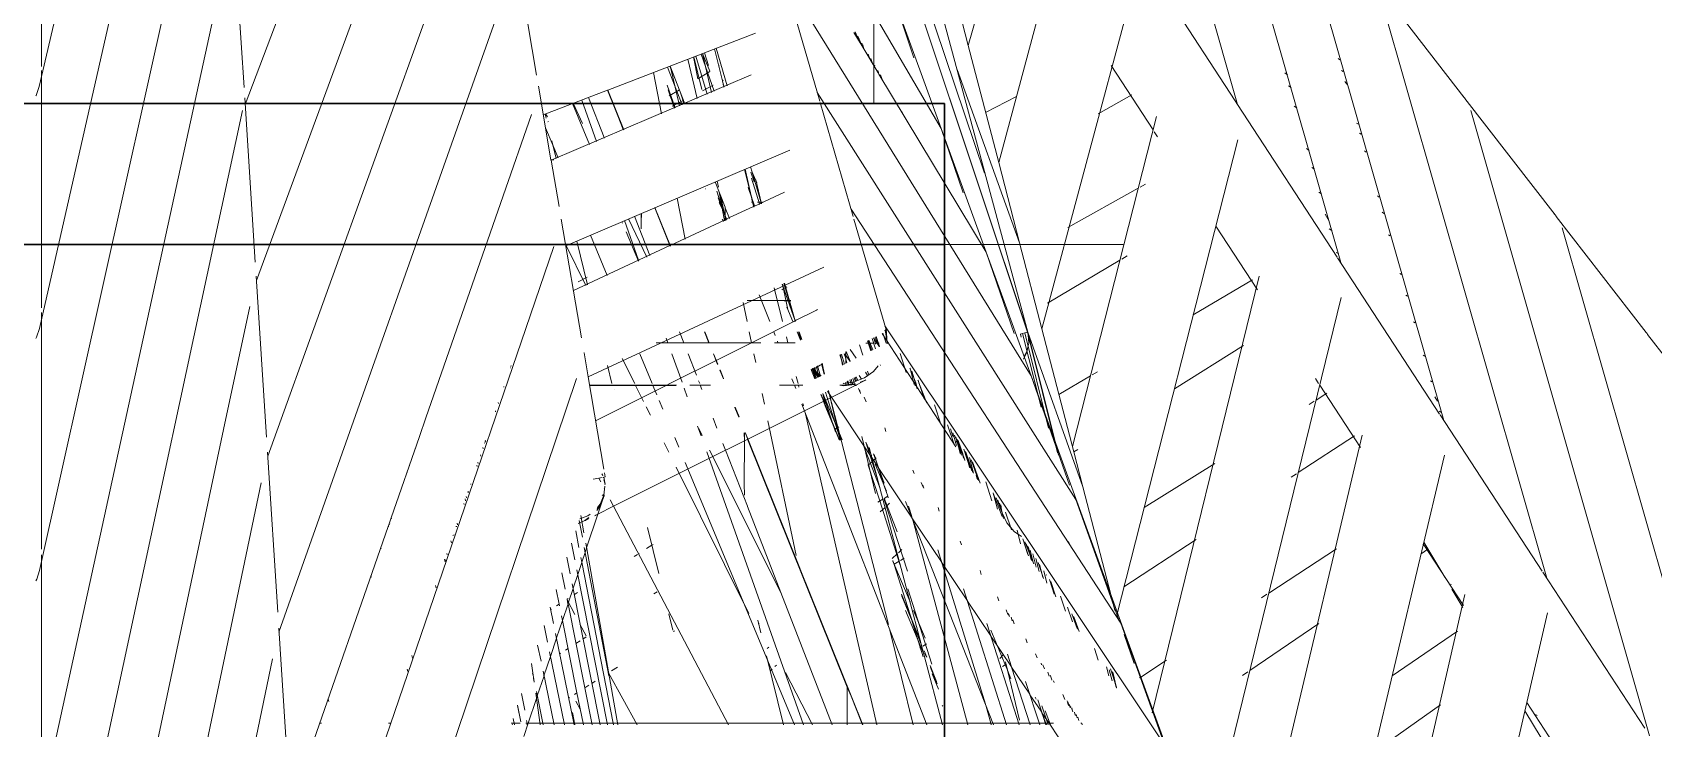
# Model space of a CAD drawing. Header units: millimetres. Extents: x 886808 to 1650903, y -1008069 to 230892.
# Drawn here: x 1050083 to 1050658, y -407954 to -407707 of the extents above; entities that cross this region are included whole.
import ezdxf

# ---------------------------------------------------------------- set-up
doc = ezdxf.new("R2010")
doc.units = ezdxf.units.MM
doc.linetypes.add('CENTER', pattern=[2, 1.25, -0.25, 0.25, -0.25])
doc.layers.get('0').update_dxf_attribs({"lineweight": 0})
for name, color, linetype, lineweight in [('0.NETMANHNHAT-0.05', 251, 'Continuous', 0), ('8l NET TO', 8, 'Continuous', 9), ('A-Wall', 113, 'Continuous', 30), ('A_Dim', 8, 'Continuous', 5)]:
    doc.layers.add(name, color=color, linetype=linetype, lineweight=lineweight)

# ---------------------------------------------------------------- blocks, each defined once
blk = doc.blocks.new('A$C14C457CE')
for p, q in [((9605.95, 2151.02), (9749.17, 1725.33)), ((9614.56, 2118.66), (9748.5, 1716.86)), ((9614.56, 2118.66), (9748.52, 1716.92)), ((9414.21, 1756.04), (9470.11, 1996.04)), ((9414.25, 1670.28), (9474.17, 1933.91)), ((9487.18, 1749.64), (9556.5, 1933.36)), ((9838.89, 1749.63), (9791.84, 1914.07)), ((9491.17, 1687.31), (9564.55, 1886.57)), ((9654.02, 1877.74), (9733.82, 1741.18)), ((9414.29, 1584.5), (9478.22, 1871.8)), ((9875.41, 1693.65), (9824.26, 1872.46)), ((9764.48, 1669.01), (9714.76, 1853.78)), ((9415, 1763.18), (9415, 1847.41)), ((9743.44, 1770.57), (9765.77, 1848.84)), ((9495.17, 1624.97), (9572.58, 1839.78)), ((9911.92, 1637.71), (9856.67, 1830.84)), ((9414.31, 1498.72), (9482.26, 1809.68)), ((9486.78, 1755.75), (9483.01, 1814.7)), ((9837.99, 1751.01), (9802.34, 1805.64)), ((9590.44, 1760.08), (9583.06, 1803.21)), ((9773.73, 1801.91), (9754.21, 1729.06)), ((9499.16, 1562.63), (9580.6, 1792.97)), ((9677.95, 1795.18), (9765.67, 1653.53)), ((9769.49, 1670.21), (9802.39, 1792.98)), ((9919.05, 1752.33), (9887, 1793.67)), ((9690.79, 1750.87), (9678.94, 1791.76)), ((9743.44, 1770.57), (9739.1, 1787.25)), ((9948.4, 1581.8), (9889.07, 1789.21)), ((9717.9, 1784.98), (9724.16, 1766.26)), ((9733.82, 1741.18), (9717.9, 1784.98)), ((9702.85, 1775.24), (9705.1, 1771.5)), ((9703.32, 1775.46), (9703.77, 1773.72)), ((9704.66, 1772.23), (9703.47, 1775.21)), ((9615.66, 1754.79), (9668.08, 1774.99)), ((9657.97, 1756.34), (9654.12, 1769.61)), ((9704.25, 1773.87), (9704.94, 1771.76)), ((9705.68, 1770.54), (9704.49, 1773.45)), ((9704.69, 1773.12), (9705.1, 1771.5)), ((9705.1, 1771.5), (9705.68, 1770.54)), ((9705.68, 1770.54), (9711.47, 1760.92)), ((9705.7, 1771.39), (9706.39, 1769.36)), ((9706.39, 1769.36), (9706.01, 1770.86)), ((9754.21, 1729.06), (9743.44, 1770.57)), ((9644.03, 1765.72), (9647.38, 1751.82)), ((9646.11, 1766.52), (9647.56, 1758.8)), ((9649.03, 1755.04), (9646.21, 1766.56)), ((9650.86, 1753.31), (9646.85, 1766.81)), ((9653.37, 1754.38), (9648.73, 1767.53)), ((9651.84, 1761.52), (9649.24, 1767.73)), ((9652.4, 1753.96), (9649.29, 1767.75)), ((9651.36, 1763.54), (9650, 1768.02)), ((9653.48, 1769.37), (9655.04, 1763.21)), ((9707.93, 1767.57), (9708.52, 1765.83)), ((9709.5, 1764.19), (9708.84, 1766.02)), ((9875.13, 1765.5), (9874.51, 1765.94)), ((9415, 1677.63), (9415, 1761.7)), ((9595.59, 1729.93), (9666.53, 1760.24)), ((9631.89, 1761.05), (9634.66, 1746.38)), ((9642.04, 1749.53), (9636.82, 1762.95)), ((9639.88, 1757.87), (9637.62, 1763.25)), ((9642.97, 1749.93), (9637.76, 1763.31)), ((9641.13, 1749.15), (9637.89, 1762.96)), ((9647.57, 1758.77), (9651.89, 1761.34)), ((9655.04, 1763.21), (9655.31, 1763.37)), ((9655.04, 1763.21), (9656.28, 1758.1)), ((9656.59, 1758.26), (9656.28, 1758.1)), ((9656.28, 1758.1), (9656.8, 1756.08)), ((9710.27, 1763.57), (9710.14, 1763.13)), ((9711.35, 1761.72), (9711.73, 1760.48)), ((9711.74, 1761.06), (9711.47, 1760.92)), ((9711.47, 1760.92), (9711.73, 1760.48)), ((9711.73, 1760.48), (9749.74, 1697.36)), ((9713.05, 1758.3), (9712.27, 1760.15)), ((9739.44, 1762.09), (9761.57, 1700.68)), ((9808.93, 1740.64), (9794.05, 1763.44)), ((9856.52, 1760.22), (9855.56, 1760.89)), ((9876.32, 1761.34), (9875.71, 1761.75)), ((9412.99, 1752.73), (9413.11, 1752.89)), ((9413.11, 1752.89), (9414.21, 1756.04)), ((9595.56, 1730.11), (9591.1, 1756.18)), ((9592.84, 1746), (9615.59, 1754.76)), ((9615.59, 1754.76), (9615.66, 1754.79)), ((9621.26, 1740.66), (9615.59, 1754.76)), ((9621.32, 1740.68), (9615.66, 1754.79)), ((9615.66, 1754.79), (9621.17, 1740.86)), ((9639.55, 1748.47), (9636.73, 1756.48)), ((9639.26, 1748.59), (9637.03, 1754.84)), ((9637.43, 1752.74), (9641.04, 1754.89)), ((9642.75, 1749.84), (9641.47, 1753.78)), ((9653.06, 1756.47), (9649.23, 1754.52)), ((9656.95, 1755.91), (9656.61, 1756.73)), ((9656.8, 1756.08), (9656.85, 1755.87)), ((9689.92, 1753.88), (9781.6, 1609.69)), ((9760.49, 1752.49), (9749.59, 1746.87)), ((9801.43, 1753.06), (9789.49, 1746.41)), ((9857.83, 1755.65), (9856.88, 1756.28)), ((9877.61, 1756.83), (9876.82, 1757.86)), ((9919.21, 1752.16), (9918.76, 1752.62)), ((9919.31, 1751.99), (9919.21, 1752.16)), ((9414.33, 1412.94), (9486.29, 1747.58)), ((9490.76, 1693.73), (9487.03, 1751.99)), ((9609.26, 1735.53), (9603.22, 1750)), ((9603.46, 1750.09), (9606.76, 1742.99)), ((9611.69, 1736.57), (9606.48, 1751.25)), ((9614.35, 1737.95), (9608.83, 1752.16)), ((9642.36, 1751.04), (9638.47, 1749.06)), ((9639.33, 1748.38), (9639.26, 1748.59)), ((9642.51, 1751.11), (9642.36, 1751.04)), ((9702.66, 1709.93), (9690.93, 1750.4)), ((9719.84, 1747.19), (9719.96, 1746.83)), ((9838.89, 1749.63), (9837.99, 1751.01)), ((9874.18, 1695.54), (9838.89, 1749.63)), ((9859.87, 1748.51), (9858.93, 1749.11)), ((9919.35, 1751.93), (9919.31, 1751.99)), ((9919.39, 1751.84), (9919.35, 1751.93)), ((9951.35, 1710.62), (9919.39, 1751.84)), ((9984.87, 1525.91), (9921.46, 1747.57)), ((9578.59, 1717.29), (9588.61, 1746.16)), ((9593.88, 1744.86), (9593.54, 1746.27)), ((9596.32, 1735.02), (9593.62, 1741.44)), ((9593.74, 1746.34), (9593.89, 1745.98)), ((9593.89, 1745.98), (9594.29, 1745.34)), ((9594.71, 1743.64), (9594.45, 1743.5)), ((9621.17, 1740.86), (9621.29, 1740.67)), ((9733.82, 1741.18), (9741.6, 1718.32)), ((9749.74, 1697.36), (9733.82, 1741.18)), ((9810.14, 1745.39), (9780.32, 1628.48)), ((9881.66, 1742.67), (9881.04, 1743.11)), ((9597.44, 1730.48), (9595.89, 1736.74)), ((9598.01, 1730.96), (9596.33, 1734.97)), ((9614.43, 1737.74), (9614.35, 1737.95)), ((9796.02, 1568.65), (9838.99, 1737.12)), ((9810.48, 1738.27), (9809.34, 1740.02)), ((9882.69, 1739.1), (9882.07, 1739.51)), ((9595.56, 1730.11), (9596.58, 1730.11)), ((9595.59, 1729.93), (9595.56, 1730.11)), ((9598.4, 1713.5), (9595.59, 1729.93)), ((9598.09, 1730.76), (9598.01, 1730.96)), ((9600.77, 1699.61), (9680.15, 1733.53)), ((9864.19, 1733.41), (9863.24, 1734.04)), ((9884.48, 1732.83), (9883.87, 1733.22)), ((9664.14, 1726.69), (9666.26, 1718.2)), ((9666.46, 1717.28), (9664.37, 1726.78)), ((9666.89, 1725.72), (9666.3, 1727.61)), ((9667.52, 1722.21), (9666.38, 1725.72)), ((9669.4, 1714.47), (9666.6, 1723.61)), ((9668.47, 1721.95), (9666.89, 1725.72)), ((9670.02, 1714.77), (9666.89, 1725.72)), ((9761.57, 1700.68), (9754.21, 1729.06)), ((9866.09, 1726.77), (9865.15, 1727.37)), ((9650.32, 1719.74), (9650.22, 1719.8)), ((9657.27, 1713.25), (9653.76, 1722.25)), ((9656.39, 1712.61), (9654.38, 1719.01)), ((9654.45, 1722.54), (9654.96, 1720.42)), ((9655.13, 1718.74), (9657.08, 1708.42)), ((9667.69, 1713.81), (9665.4, 1720.28)), ((9667.42, 1713.55), (9678.26, 1718.6)), ((9670.13, 1714.5), (9668.19, 1722.93)), ((9803.67, 1720.02), (9778.69, 1706.12)), ((9806.18, 1721.42), (9804.33, 1720.39)), ((9868.6, 1717.99), (9867.67, 1718.56)), ((9551.23, 1638.61), (9578.59, 1717.29)), ((9637.8, 1699.44), (9632.32, 1713.09)), ((9637.87, 1699.48), (9632.39, 1713.12)), ((9640.3, 1716.5), (9643.06, 1701.89)), ((9656.39, 1712.61), (9654.83, 1716.61)), ((9655.11, 1715.11), (9656.54, 1715.11)), ((9656.39, 1712.61), (9655.17, 1714.81)), ((9655.6, 1717.53), (9657.48, 1708.61)), ((9656.93, 1711.21), (9656.39, 1712.61)), ((9657.27, 1713.25), (9657.27, 1708.51)), ((9657.33, 1713.08), (9657.27, 1713.25)), ((9657.33, 1708.86), (9667.37, 1713.53)), ((9658.83, 1709.24), (9657.33, 1713.08)), ((9657.33, 1713.08), (9657.33, 1708.8)), ((9666.56, 1717.01), (9667.49, 1713.27)), ((9666.75, 1715.96), (9666.56, 1717.01)), ((9666.65, 1715.11), (9667.36, 1715.11)), ((9667.44, 1713.24), (9666.75, 1715.96)), ((9667.37, 1713.53), (9667.42, 1713.55)), ((9668.72, 1715.11), (9670.45, 1715.11)), ((9669.48, 1714.19), (9669.4, 1714.47)), ((9670.04, 1714.46), (9669.9, 1714.9)), ((9670.1, 1714.48), (9670.02, 1714.77)), ((9701.89, 1712.58), (9797.53, 1565.83)), ((9748.5, 1716.86), (9764.41, 1668.99)), ((9748.52, 1716.92), (9763.85, 1670.95)), ((9889.05, 1716.86), (9888.43, 1717.27)), ((9606.36, 1666.91), (9599.16, 1709.03)), ((9620.91, 1707.61), (9620.69, 1708.12)), ((9626.61, 1694.55), (9621.64, 1708.53)), ((9629.49, 1695.57), (9622.99, 1709.1)), ((9630.62, 1696.1), (9625.2, 1710.05)), ((9627.53, 1711.04), (9627.53, 1705.58)), ((9627.6, 1711.07), (9627.6, 1709.65)), ((9637.77, 1699.74), (9657.27, 1708.83)), ((9656.66, 1708.22), (9656.25, 1709.07)), ((9657.87, 1708.79), (9656.93, 1711.21)), ((9657.27, 1708.83), (9657.33, 1708.86)), ((9657.33, 1708.54), (9657.33, 1708.8)), ((9714.41, 1669.39), (9702.92, 1709.02)), ((9845.87, 1684.03), (9831.19, 1706.53)), ((9871.37, 1708.32), (9869.9, 1710.76)), ((9890.7, 1711.09), (9890.09, 1711.48)), ((9951.52, 1710.47), (9951.07, 1710.9)), ((9951.66, 1710.23), (9951.52, 1710.47)), ((9951.74, 1710.13), (9951.66, 1710.23)), ((9951.79, 1710.01), (9951.74, 1710.13)), ((9983.7, 1668.87), (9951.79, 1710.01)), ((9608.49, 1685.79), (9604.66, 1701.27)), ((9615.48, 1689.04), (9609.52, 1703.35)), ((9626.51, 1694.18), (9622.2, 1704.5)), ((9769.49, 1670.21), (9761.57, 1700.68)), ((9872.31, 1705.04), (9871.37, 1705.64)), ((9892.99, 1703.07), (9892.39, 1703.44)), ((10021.33, 1470.05), (9953.85, 1705.92)), ((9586.64, 1670.24), (9596.62, 1699.33)), ((9600.92, 1699.67), (9607.94, 1685.53)), ((9601.94, 1700.11), (9624.63, 1700.11)), ((9603.48, 1683.78), (9637.69, 1699.71)), ((9637.69, 1699.71), (9637.77, 1699.74)), ((9749.74, 1697.36), (9759.73, 1668.46)), ((9753.78, 1686.31), (9749.74, 1697.36)), ((9799.69, 1695.98), (9797.82, 1694.87)), ((9874.7, 1696.69), (9873.76, 1697.26)), ((9910.47, 1639.94), (9874.31, 1695.34)), ((9608.71, 1653.17), (9692.22, 1692.06)), ((9626.7, 1694.27), (9626.61, 1694.55)), ((9797.15, 1694.47), (9771.49, 1679.25)), ((9896.92, 1689.36), (9896.3, 1689.75)), ((9494.74, 1631.7), (9491.07, 1688.87)), ((9603.2, 1685.67), (9603.16, 1685.65)), ((9608.34, 1688.52), (9605.23, 1686.8)), ((9674.63, 1684.68), (9677.62, 1672.72)), ((9677.67, 1684.18), (9677.38, 1684)), ((9682.08, 1673), (9677.49, 1686.01)), ((9677.55, 1686.04), (9679.45, 1676.98)), ((9678.53, 1684.65), (9677.67, 1684.18)), ((9679.92, 1680.11), (9678.03, 1686.26)), ((9680.05, 1680.11), (9678.25, 1686.37)), ((9678.72, 1684.76), (9678.53, 1684.65)), ((9679.18, 1685.01), (9678.72, 1684.76)), ((9765.67, 1653.53), (9753.78, 1686.31)), ((9846.56, 1688.88), (9808.61, 1534.03)), ((9844.19, 1687.54), (9823.16, 1675.07)), ((9479.53, 1634.45), (9488.79, 1678.02)), ((9663.6, 1679.54), (9665.03, 1672.72)), ((9680.57, 1680.22), (9665.05, 1680.22)), ((9673.07, 1672.72), (9669.36, 1682.22)), ((9678.23, 1680.11), (9680.6, 1680.11)), ((9681.26, 1672.72), (9679.14, 1677.79)), ((9682.08, 1673), (9679.92, 1680.11)), ((9682.08, 1673), (9680.05, 1680.11)), ((9827.23, 1483.97), (9875.57, 1681.25)), ((9899.09, 1681.77), (9898.48, 1682.14)), ((9415, 1592.08), (9415, 1675.95)), ((9666.61, 1665.22), (9682.09, 1672.98)), ((9681.76, 1672.72), (9682.2, 1673.06)), ((9682.09, 1672.98), (9682.08, 1673)), ((9682.18, 1672.72), (9682.09, 1672.98)), ((9682.2, 1673.06), (9689.67, 1676.78)), ((9682.2, 1673.06), (9682.56, 1673.34)), ((9689.67, 1676.78), (9690, 1676.97)), ((9901.8, 1672.29), (9901.2, 1672.64)), ((9412.99, 1666.77), (9413.27, 1667.15)), ((9413.27, 1667.15), (9414.25, 1670.28)), ((9529.9, 1504.41), (9586.64, 1670.24)), ((9637.02, 1665.22), (9636.43, 1666.89)), ((9642.62, 1665.22), (9641.12, 1669.07)), ((9651.54, 1665.22), (9649.98, 1669.1)), ((9651.63, 1665.22), (9650.07, 1669.1)), ((9665.79, 1669.1), (9666.61, 1665.22)), ((9675, 1667.76), (9674.48, 1669.1)), ((9678.96, 1667.33), (9679.49, 1665.22)), ((9683.99, 1666.18), (9682.77, 1669.1)), ((9684.09, 1666.23), (9683.26, 1669.1)), ((9684.15, 1666.26), (9683.29, 1669.1)), ((9684.41, 1666.4), (9683.46, 1669.1)), ((9709.63, 1662.67), (9708.19, 1666.1)), ((9709.38, 1666.7), (9710.5, 1663.11)), ((9709.89, 1666.96), (9711.69, 1664.14)), ((9709.93, 1666.98), (9710.5, 1664.69)), ((9711.84, 1663.78), (9710.4, 1667.21)), ((9712.02, 1663.87), (9710.74, 1667.39)), ((9711.95, 1663.84), (9710.79, 1667.41)), ((9712.87, 1668.45), (9739.05, 1628.3)), ((9713.19, 1668.61), (9714.32, 1665.03)), ((9713.86, 1671.27), (9812.51, 1523.41)), ((9713.89, 1669.63), (9714.13, 1669.08)), ((9714.04, 1669.29), (9714.17, 1669.32)), ((9714.06, 1669.94), (9714.19, 1669.59)), ((9714.13, 1669.08), (9714.7, 1665.22)), ((9714.3, 1669.36), (9714.19, 1669.59)), ((9714.3, 1669.36), (9714.41, 1669.39)), ((9714.3, 1669.36), (9714.42, 1668.94)), ((9714.42, 1668.94), (9714.44, 1668.74)), ((9714.44, 1668.64), (9714.7, 1665.22)), ((9761.85, 1668.3), (9761.93, 1668.32)), ((9761.93, 1668.32), (9762.63, 1668.51)), ((9761.93, 1668.32), (9762.2, 1667.25)), ((9762.63, 1668.51), (9763.44, 1668.73)), ((9762.63, 1668.51), (9769.2, 1642.42)), ((9763.44, 1668.73), (9764.41, 1668.99)), ((9763.44, 1668.73), (9771.91, 1634.96)), ((9764.41, 1668.99), (9764.48, 1669.01)), ((9764.41, 1668.99), (9764.56, 1668.66)), ((9764.41, 1668.99), (9775.07, 1626.26)), ((9764.48, 1669.01), (9784.02, 1614.12)), ((9764.56, 1668.66), (9764.57, 1668.59)), ((9764.57, 1668.59), (9764.62, 1668.45)), ((9764.62, 1668.45), (9764.59, 1668.27)), ((9764.62, 1668.45), (9775.38, 1625.42)), ((9764.65, 1668.05), (9764.83, 1665.11)), ((9780.83, 1626.53), (9769.49, 1670.21)), ((9983.82, 1668.75), (9983.41, 1669.13)), ((9983.99, 1668.49), (9983.82, 1668.75)), ((9984.12, 1668.32), (9983.99, 1668.49)), ((9984.18, 1668.18), (9984.12, 1668.32)), ((10016.06, 1627.08), (9984.18, 1668.18)), ((9607.29, 1661.59), (9607.25, 1661.69)), ((9608.71, 1653.17), (9607.29, 1661.59)), ((9631.44, 1650.73), (9627.02, 1661.34)), ((9669.92, 1665.22), (9632.84, 1665.22)), ((9641.99, 1651.22), (9638.4, 1661.34)), ((9647.07, 1653.77), (9644.13, 1661.34)), ((9654.62, 1657.55), (9653.1, 1661.34)), ((9654.7, 1657.59), (9653.19, 1661.34)), ((9654.14, 1658.98), (9666.61, 1665.22)), ((9667.43, 1661.34), (9668.09, 1658.21)), ((9682.06, 1665.22), (9674.75, 1665.22)), ((9675.99, 1665.22), (9675.79, 1665.74)), ((9699.06, 1657.38), (9697.97, 1660.98)), ((9698.12, 1661.06), (9698.91, 1657.3)), ((9699.62, 1657.66), (9698.46, 1661.23)), ((9699.93, 1660.05), (9699.39, 1661.34)), ((9699.59, 1661.34), (9700.45, 1658.08)), ((9699.74, 1661.34), (9701.52, 1658.61)), ((9700, 1662), (9700, 1660.94)), ((9700, 1660.94), (9700, 1657.85)), ((9701.58, 1658.64), (9700.21, 1662.11)), ((9701.61, 1662.81), (9703.68, 1659.7)), ((9704.93, 1664.47), (9706.02, 1660.87)), ((9707.09, 1665.11), (9709.88, 1665.11)), ((9708.87, 1662.3), (9707.74, 1665.88)), ((9709.25, 1662.49), (9707.9, 1665.96)), ((9710.37, 1665.11), (9711.91, 1665.11)), ((9711.69, 1664.14), (9711.9, 1663.81)), ((9714.7, 1665.22), (9714.66, 1664.79)), ((9719.28, 1661.39), (9721.42, 1654.71)), ((9764.03, 1661.77), (9763.26, 1660.39)), ((9764.09, 1661.56), (9763.35, 1660.11)), ((9764.18, 1662.36), (9764.03, 1661.77)), ((9764.61, 1664.05), (9764.09, 1661.56)), ((9764.61, 1664.05), (9764.18, 1662.36)), ((9764.83, 1665.11), (9764.6, 1664.12)), ((9841.01, 1664.21), (9816.47, 1648.85)), ((9905.18, 1660.47), (9904.57, 1660.84)), ((9581.21, 1656.35), (9581.09, 1656.29)), ((9581.33, 1656.99), (9581.37, 1656.81)), ((9581.35, 1657.06), (9581.39, 1656.88)), ((9617.16, 1650.73), (9615.57, 1657.17)), ((9620.81, 1659.61), (9625.22, 1650.73)), ((9639.08, 1651.43), (9654.14, 1658.98)), ((9654.14, 1658.98), (9654.67, 1657.58)), ((9656.65, 1652.49), (9655.43, 1655.54)), ((9655.48, 1655.56), (9656.7, 1652.51)), ((9656.73, 1652.52), (9655.51, 1655.58)), ((9687.85, 1655.43), (9687.72, 1655.85)), ((9687.85, 1655.43), (9690.89, 1657.25)), ((9689.11, 1652.39), (9687.85, 1655.43)), ((9689.32, 1652.5), (9688.07, 1656.03)), ((9688.15, 1656.07), (9690.23, 1652.95)), ((9688.21, 1656.09), (9689.13, 1654.76)), ((9688.32, 1655.81), (9688.21, 1656.09)), ((9689.01, 1655.05), (9688.24, 1656.11)), ((9689.64, 1652.66), (9688.37, 1655.74)), ((9689.81, 1654.66), (9688.56, 1656.27)), ((9690.08, 1652.88), (9688.92, 1656.45)), ((9691.11, 1653.4), (9689.01, 1655.05)), ((9689.13, 1654.76), (9690.87, 1653.27)), ((9689.13, 1654.76), (9690.27, 1652.97)), ((9690.51, 1653.09), (9689.67, 1656.83)), ((9691, 1653.75), (9689.81, 1654.66)), ((9691.11, 1653.4), (9690, 1656.99)), ((9691.83, 1657.77), (9690.89, 1657.25)), ((9691.44, 1657.71), (9692.39, 1654.04)), ((9692.53, 1654.11), (9691.66, 1657.82)), ((9701.52, 1658.61), (9701.26, 1659.45)), ((9709.8, 1655.05), (9706.63, 1652.76)), ((9706.96, 1654.79), (9707.76, 1653.58)), ((9707.75, 1655.18), (9708.15, 1653.86)), ((9711.51, 1657.07), (9709.8, 1655.05)), ((9712.25, 1657.44), (9712.33, 1657.19)), ((9722.82, 1656.08), (9722.77, 1656.16)), ((9722.82, 1656.08), (9724.27, 1650.44)), ((9725.05, 1650.46), (9722.87, 1655.92)), ((9723.41, 1655.2), (9725.34, 1648.84)), ((9763.27, 1659.97), (9763.01, 1659.45)), ((9789.23, 1654.94), (9787.36, 1653.83)), ((9511.15, 1375.63), (9604.61, 1652.5)), ((9578.9, 1649.51), (9578.86, 1649.76)), ((9614.31, 1620.4), (9608.71, 1653.17)), ((9639.98, 1650.22), (9609.22, 1650.22)), ((9609.23, 1650.11), (9639.77, 1650.11)), ((9611.38, 1637.55), (9636.66, 1650.22)), ((9625.47, 1650.22), (9625.53, 1650.11)), ((9625.53, 1650.11), (9628.37, 1644.4)), ((9631.7, 1650.11), (9631.65, 1650.22)), ((9633.09, 1646.77), (9631.7, 1650.11)), ((9636.66, 1650.22), (9637.65, 1650.73)), ((9637.65, 1650.73), (9639.08, 1651.43)), ((9643.82, 1646.06), (9642.72, 1649.17)), ((9652.13, 1650.22), (9644.81, 1650.22)), ((9648.25, 1650.73), (9647.86, 1651.74)), ((9649.05, 1648.67), (9648.45, 1650.22)), ((9684.77, 1650.22), (9676.48, 1650.22)), ((9681.64, 1650.73), (9680.96, 1652.46)), ((9682.31, 1648.99), (9681.84, 1650.22)), ((9682.48, 1653.22), (9683.11, 1650.73)), ((9683.23, 1650.22), (9683.41, 1649.53)), ((9691.32, 1653.5), (9691, 1653.75)), ((9697.86, 1647.41), (9703.35, 1650.11)), ((9697.89, 1650.24), (9699.31, 1650.01)), ((9700, 1650.22), (9698.04, 1650.22)), ((9699.16, 1650.83), (9699.09, 1650.84)), ((9702.91, 1651.31), (9699.16, 1650.83)), ((9699.31, 1650.01), (9703.14, 1650.42)), ((9700, 1651.3), (9700, 1650.94)), ((9700, 1650.94), (9700, 1650.33)), ((9700.29, 1650.29), (9700, 1650.33)), ((9700, 1650.22), (9700, 1650.33)), ((9703.41, 1650.71), (9700.29, 1650.29)), ((9701.03, 1650.19), (9700.53, 1651.57)), ((9701.27, 1650.22), (9700.68, 1651.64)), ((9701.22, 1650.21), (9700.77, 1651.69)), ((9702.02, 1650.3), (9701.45, 1652.03)), ((9701.98, 1652.29), (9702.49, 1650.35)), ((9703.26, 1650.24), (9702.5, 1652.55)), ((9702.99, 1651.32), (9702.91, 1651.31)), ((9703.5, 1651.52), (9702.97, 1652.79)), ((9706.63, 1652.76), (9702.99, 1651.32)), ((9703.14, 1650.42), (9703.19, 1650.44)), ((9703.19, 1650.44), (9703.5, 1650.56)), ((9703.35, 1650.11), (9706.52, 1651.75)), ((9703.35, 1650.11), (9703.8, 1650.11)), ((9703.83, 1651.65), (9703.39, 1653)), ((9704.26, 1651.83), (9703.73, 1653.17)), ((9705.27, 1647.3), (9704.57, 1648.96)), ((9704.73, 1653.67), (9705.59, 1652.35)), ((9705.13, 1651.2), (9706.75, 1651.84)), ((9706.75, 1651.84), (9707.11, 1652.04)), ((9724.49, 1650.11), (9725.16, 1650.11)), ((9725.67, 1651.81), (9725.56, 1651.98)), ((9725.67, 1651.81), (9725.88, 1651.18)), ((9725.88, 1651.18), (9727.87, 1645.05)), ((9728.71, 1643.79), (9725.91, 1651.06)), ((9765.67, 1653.53), (9779.25, 1614.77)), ((9767.97, 1647.31), (9765.67, 1653.53)), ((9786.69, 1653.44), (9775.56, 1646.83)), ((9867.56, 1650.8), (9866.42, 1652.54)), ((9882.39, 1628.07), (9867.96, 1650.18)), ((9907.79, 1651.36), (9907.18, 1651.72)), ((9576.89, 1644.02), (9576.95, 1643.73)), ((9617.75, 1607.26), (9697.86, 1647.41)), ((9618.21, 1648.63), (9618.18, 1648.62)), ((9635.19, 1641.73), (9633.93, 1644.76)), ((9670.41, 1647.18), (9671.2, 1643.42)), ((9728.76, 1529.81), (9684.45, 1643.51)), ((9684.86, 1643.71), (9685.07, 1642.87)), ((9691.22, 1646.9), (9691.78, 1645.51)), ((9697.8, 1630.75), (9691.28, 1646.93)), ((9692.39, 1643.79), (9691.28, 1646.93)), ((9692.69, 1643.45), (9691.84, 1647.21)), ((9698.75, 1630.85), (9691.9, 1647.24)), ((9696.33, 1633.69), (9691.91, 1647.25)), ((9692.13, 1644.53), (9692.76, 1643.07)), ((9692.98, 1642.27), (9692.39, 1643.79)), ((9692.76, 1643.07), (9692.69, 1643.45)), ((9692.78, 1643.03), (9692.76, 1643.07)), ((9692.91, 1642.46), (9692.78, 1643.03)), ((9698.16, 1630.69), (9692.87, 1647.73)), ((9693.5, 1648.05), (9694.16, 1647.14)), ((9693.54, 1648.06), (9694.16, 1647.14)), ((9693.88, 1648.23), (9715.19, 1565.34)), ((9698.02, 1630.71), (9693.9, 1648.25)), ((9694.2, 1647.01), (9694.91, 1645.93)), ((9694.91, 1645.93), (9708.56, 1625.55)), ((9705.25, 1647.35), (9704.86, 1648.53)), ((9705.28, 1647.24), (9705.27, 1647.3)), ((9707.24, 1644.28), (9706.57, 1645.96)), ((9731.42, 1643.2), (9733.66, 1636.37)), ((9814.1, 1520.45), (9767.97, 1647.31)), ((9866.02, 1644.52), (9864.17, 1643.36)), ((9870.45, 1647.3), (9866.67, 1644.93)), ((9909.75, 1644.5), (9908.79, 1646.09)), ((9548.92, 1631.95), (9551.24, 1638.57)), ((9551.23, 1638.61), (9551.24, 1638.57)), ((9575.95, 1640.77), (9575.9, 1641.13)), ((9629.33, 1642.46), (9630.79, 1639.52)), ((9654.37, 1634.99), (9653.02, 1638.46)), ((9662.12, 1638.87), (9660.73, 1642.33)), ((9660.76, 1642.34), (9662.12, 1638.87)), ((9662.2, 1638.91), (9660.81, 1642.37)), ((9672.45, 1637.49), (9682.49, 1589.78)), ((9685.64, 1640.45), (9711.02, 1529.81)), ((9696.17, 1634.57), (9692.98, 1642.27)), ((9910.85, 1640.64), (9910.26, 1640.98)), ((9946.8, 1584.26), (9910.62, 1639.7)), ((9440.45, 1450.33), (9479.53, 1634.45)), ((9538.9, 1603.13), (9548.92, 1631.95)), ((9548.92, 1631.95), (9548.94, 1631.85)), ((9640.83, 1628.2), (9639.4, 1631.64)), ((9648.75, 1632.17), (9647.5, 1635.7)), ((9649.12, 1632.35), (9647.9, 1634.77)), ((9664.07, 1633.3), (9664.11, 1630.5)), ((9664.11, 1633.32), (9664.11, 1630.5)), ((9664.31, 1633.42), (9665.17, 1631.28)), ((9665.33, 1631.11), (9664.39, 1633.46)), ((9696.17, 1634.57), (9696.02, 1634.48)), ((9696.24, 1634.62), (9696.17, 1634.57)), ((9697.7, 1630.77), (9696.17, 1634.57)), ((9697.58, 1635.41), (9696.24, 1634.62)), ((9710.59, 1611.73), (9705.75, 1632.03)), ((9713.86, 1635.05), (9714.24, 1633.78)), ((9736.12, 1636.15), (9738.45, 1629.2)), ((9737.95, 1632.01), (9737.07, 1634.72)), ((9737.99, 1633.35), (9739.2, 1628.75)), ((9741.82, 1624.72), (9738.55, 1632.5)), ((9739.11, 1631.67), (9739.18, 1631.56)), ((9739.18, 1631.56), (9739.43, 1630.41)), ((9882.99, 1632.41), (9839.68, 1449.71)), ((9880.27, 1632.24), (9860.36, 1619.18)), ((9498.71, 1569.68), (9495.08, 1626.38)), ((9547.51, 1627.68), (9547.49, 1627.84)), ((9548.28, 1630.11), (9548.34, 1630.11)), ((9571.52, 1627.65), (9571.44, 1628.1)), ((9572.01, 1629.76), (9572.1, 1629.6)), ((9572.13, 1630.11), (9572.35, 1630.11)), ((9572.29, 1630.57), (9572.41, 1630.26)), ((9635.64, 1629.75), (9637.29, 1626.43)), ((9685.09, 1529.81), (9650.73, 1626.61)), ((9677.03, 1576.69), (9651.74, 1627.12)), ((9657.42, 1627.14), (9656.5, 1629.5)), ((9665.17, 1607.24), (9657.42, 1627.14)), ((9664.11, 1630.5), (9664.07, 1615.26)), ((9665.23, 1631.19), (9665.17, 1631.28)), ((9665.25, 1631.07), (9665.23, 1631.19)), ((9700.56, 1543.13), (9665.25, 1631.07)), ((9683.78, 1585.27), (9665.33, 1631.11)), ((9712.1, 1613.87), (9706.05, 1629.39)), ((9707.15, 1629.94), (9707.1, 1630)), ((9711.08, 1617.75), (9707.15, 1629.94)), ((9709.1, 1625.24), (9707.2, 1629.77)), ((9708.34, 1628.15), (9734.25, 1529.81)), ((9713.67, 1615.43), (9709.88, 1625.83)), ((9738.8, 1629.8), (9739.76, 1630.69)), ((9740.56, 1626.04), (9739.54, 1630.14)), ((9739.59, 1630.95), (9741.02, 1625.34)), ((9739.82, 1630.6), (9741.46, 1625.8)), ((9740.56, 1626.04), (9740.63, 1625.93)), ((9741, 1627.13), (9741.73, 1624.28)), ((9741.75, 1624.89), (9741.46, 1625.8)), ((9741.9, 1627.49), (9743.98, 1620.91)), ((9744.7, 1619.83), (9742.47, 1626.63)), ((9742.47, 1626.63), (9743.88, 1621.05)), ((9742.58, 1626.46), (9745.07, 1619.27)), ((9782.2, 1627.39), (9780.83, 1626.53)), ((9784.02, 1614.12), (9780.83, 1626.53)), ((9545.32, 1621.6), (9545.38, 1621.44)), ((9545.98, 1623.5), (9546.04, 1623.37)), ((9569.32, 1621.89), (9569.42, 1621.4)), ((9569.65, 1622.85), (9569.74, 1622.37)), ((9570.56, 1625.52), (9570.65, 1625.06)), ((9639.89, 1621.18), (9665.66, 1569.3)), ((9681.82, 1529.81), (9643.09, 1622.78)), ((9708, 1621.79), (9707.94, 1622.06)), ((9708, 1621.79), (9709.62, 1623.28)), ((9712.06, 1609.17), (9708, 1621.79)), ((9708.61, 1625.4), (9709.32, 1624.41)), ((9709.36, 1624.28), (9711.48, 1621.17)), ((9710, 1623.64), (9710.84, 1624.41)), ((9713.77, 1614.13), (9710.05, 1625.59)), ((9714.4, 1612.63), (9710.38, 1622.2)), ((9711.53, 1621.02), (9723.34, 1603.41)), ((9723.82, 1620.11), (9724.22, 1618.82)), ((9742.16, 1623.63), (9741.82, 1624.72)), ((9742.16, 1623.63), (9742.23, 1623.53)), ((9743.86, 1624.55), (9745.25, 1618.99)), ((9744.44, 1623.67), (9747, 1616.37)), ((9747.64, 1615.41), (9744.87, 1623.03)), ((9830.78, 1622.46), (9805.75, 1606.79)), ((9858.33, 1398.35), (9912.15, 1625.38)), ((9413.85, 1238.42), (9492.84, 1615.58)), ((9543.07, 1615.11), (9543.21, 1615.11)), ((9544.51, 1619.26), (9544.57, 1619.09)), ((9567, 1615.11), (9567.29, 1615.11)), ((9610.45, 1616.9), (9612.49, 1617.25)), ((9613.74, 1617.46), (9612.49, 1617.25)), ((9612.49, 1617.25), (9613.21, 1615.88)), ((9613.63, 1618.78), (9613.82, 1618.46)), ((9613.82, 1618.46), (9613.93, 1618.04)), ((9614.05, 1617.51), (9614.34, 1617.56)), ((9614.63, 1614.42), (9614.28, 1611.25)), ((9614.31, 1616.61), (9614.71, 1615.11)), ((9614.34, 1617.56), (9614.79, 1617.64)), ((9614.34, 1617.56), (9614.71, 1615.11)), ((9614.79, 1617.64), (9614.52, 1619.17)), ((9614.71, 1615.11), (9614.68, 1614.9)), ((9664.07, 1615.26), (9664.11, 1611.15)), ((9727.43, 1614.01), (9726.75, 1615.72)), ((9727.37, 1614.79), (9727.67, 1613.65)), ((9746.27, 1618.22), (9746.56, 1617.03)), ((9746.61, 1617.22), (9746.72, 1616.8)), ((9749.63, 1615.9), (9751.78, 1609.22)), ((9859.71, 1618.75), (9857.84, 1617.53)), ((9565.29, 1609.19), (9565.2, 1609.85)), ((9565.49, 1610.72), (9565.66, 1610.28)), ((9566.15, 1612.62), (9566.26, 1612.05)), ((9612.21, 1604.49), (9613.76, 1609.39)), ((9614.28, 1611.25), (9612.88, 1607.65)), ((9614.3, 1611.47), (9613.64, 1611.07)), ((9613.76, 1609.39), (9614.36, 1610.95)), ((9614.36, 1610.95), (9614.38, 1611.15)), ((9614.38, 1613.66), (9614.52, 1613.4)), ((9614.38, 1611.15), (9614.45, 1611.33)), ((9616.57, 1609.5), (9658.51, 1529.81)), ((9713.17, 1609.83), (9711.36, 1608.75)), ((9719.34, 1586.42), (9712.06, 1609.17)), ((9718.2, 1598.21), (9713.57, 1610.1)), ((9714.88, 1610.84), (9713.58, 1610.07)), ((9721.87, 1584.28), (9713.68, 1609.69)), ((9714.88, 1610.84), (9713.77, 1614.13)), ((9715.02, 1610.31), (9714.88, 1610.84)), ((9752.33, 1529.81), (9721.16, 1608.93)), ((9752.19, 1612), (9752.21, 1611.96)), ((9755.48, 1603.67), (9752.21, 1611.96)), ((9752.21, 1611.96), (9752.46, 1611.1)), ((9752.46, 1611.1), (9753.77, 1606.22)), ((9755.37, 1605.18), (9753.35, 1610.22)), ((9753.86, 1609.42), (9755.37, 1605.18)), ((9781.6, 1609.69), (9796.74, 1567.05)), ((9794.06, 1575.56), (9784.02, 1614.12)), ((9538.1, 1600.74), (9538.9, 1603.13)), ((9538.9, 1603.13), (9539.01, 1602.84)), ((9564.67, 1608.3), (9564.84, 1607.85)), ((9608.65, 1603.91), (9605.74, 1602.81)), ((9607.22, 1597.9), (9606.14, 1604.02)), ((9609.02, 1603.3), (9607.6, 1602.18)), ((9607.83, 1602.27), (9608.96, 1603.12)), ((9607.93, 1602.35), (9608.85, 1602.81)), ((9608.17, 1592.49), (9612.16, 1604.47)), ((9609.41, 1604.47), (9608.65, 1603.91)), ((9611.13, 1603.92), (9612.16, 1604.47)), ((9611.14, 1603.96), (9612.16, 1604.47)), ((9611.75, 1605.77), (9613.02, 1607.47)), ((9612.88, 1607.65), (9611.95, 1606.38)), ((9613.04, 1608.06), (9612.09, 1606.81)), ((9612.16, 1604.47), (9612.21, 1604.49)), ((9612.16, 1604.47), (9612.2, 1604.46)), ((9612.2, 1604.46), (9617.75, 1607.26)), ((9613.02, 1607.47), (9613.14, 1607.78)), ((9665.18, 1607.19), (9665.17, 1607.24)), ((9677.03, 1576.69), (9665.18, 1607.19)), ((9712.25, 1605.29), (9713.95, 1606.87)), ((9714.33, 1607.22), (9715.54, 1608.33)), ((9722.29, 1607.24), (9723.38, 1603.67)), ((9723.41, 1603.21), (9733.9, 1587.57)), ((9732.7, 1606.79), (9733.11, 1605.49)), ((9754.54, 1608.39), (9755.39, 1605.1)), ((9754.94, 1607.77), (9755.37, 1605.18)), ((9755.39, 1605.1), (9755.46, 1604.93)), ((9755.46, 1604.93), (9757.15, 1601.36)), ((9755.95, 1602.96), (9755.46, 1604.93)), ((9756.62, 1605.19), (9758.69, 1598.86)), ((9503.16, 1500.29), (9537.85, 1600.11)), ((9537.85, 1600.11), (9538.1, 1600.74)), ((9537.85, 1600.11), (9538.08, 1600.11)), ((9538.34, 1600.89), (9538.1, 1600.74)), ((9538.35, 1601.54), (9538.46, 1601.24)), ((9561.23, 1597.15), (9560.76, 1596.87)), ((9561.86, 1600.11), (9562.23, 1600.11)), ((9562.27, 1601.31), (9562.41, 1600.65)), ((9604.33, 1598.57), (9605.47, 1592.67)), ((9607.6, 1602.18), (9605.19, 1601.16)), ((9605.53, 1602.19), (9606.67, 1596.26)), ((9607.6, 1602.18), (9607.83, 1602.27)), ((9607.93, 1602.35), (9608.84, 1602.78)), ((9633.8, 1583.45), (9629.76, 1599.78)), ((9723.74, 1602.4), (9743.28, 1529.81)), ((9757.15, 1601.36), (9759.69, 1598.34)), ((9759.69, 1598.34), (9762.26, 1596.55)), ((9761.95, 1593.97), (9760.78, 1598.82)), ((9535.28, 1592.7), (9535.4, 1592.28)), ((9560.12, 1595.01), (9560.26, 1594.29)), ((9602.87, 1594.21), (9604.03, 1588.33)), ((9607.37, 1592.63), (9616.09, 1547.14)), ((9607.68, 1591.01), (9608.18, 1592.4)), ((9619.19, 1529.81), (9607.87, 1594.16)), ((9631.33, 1593.45), (9629.43, 1592.24)), ((9631.78, 1593.74), (9631.33, 1593.45)), ((9718.66, 1590.8), (9719.86, 1591.91)), ((9732.59, 1591.8), (9749.52, 1537.15)), ((9740.6, 1594.95), (9741.03, 1593.63)), ((9762.77, 1595.76), (9764.52, 1590.11)), ((9762.82, 1595.69), (9764.79, 1589.71)), ((9766.51, 1587.13), (9763.52, 1594.62)), ((9766.66, 1586.91), (9763.95, 1593.95)), ((9764.48, 1593.14), (9765.72, 1588.32)), ((9765.72, 1588.31), (9764.49, 1593.13)), ((9764.77, 1592.7), (9765.99, 1587.91)), ((9765.38, 1591.76), (9766.58, 1587.03)), ((9778.91, 1594.74), (9779.14, 1594.06)), ((9824.16, 1595.44), (9798.57, 1578.66)), ((9873.89, 1592.22), (9849.9, 1576.49)), ((9906.26, 1592.09), (9903.87, 1590.46)), ((9918.9, 1572.11), (9904.68, 1593.9)), ((9912.25, 1582.14), (9904.82, 1594.48)), ((9415, 1506.53), (9415, 1590.08)), ((9557.85, 1588.4), (9558.01, 1587.62)), ((9557.9, 1588.52), (9558.12, 1587.94)), ((9558.6, 1590.57), (9558.81, 1590)), ((9601.21, 1589.22), (9602.37, 1583.36)), ((9605.05, 1583.13), (9606.5, 1587.37)), ((9606.18, 1589.06), (9606.49, 1587.45)), ((9606.49, 1587.45), (9607.69, 1590.93)), ((9606.49, 1587.45), (9617.6, 1530.33)), ((9626.24, 1590.21), (9625.03, 1589.44)), ((9626.76, 1590.54), (9626.6, 1590.44)), ((9716.49, 1588.8), (9718.27, 1590.45)), ((9716.74, 1587.81), (9716.67, 1588.09)), ((9722.78, 1573.36), (9716.74, 1587.81)), ((9717.12, 1586.65), (9716.81, 1587.64)), ((9717.12, 1586.65), (9717.05, 1586.6)), ((9717.2, 1586.7), (9717.12, 1586.65)), ((9723.49, 1566.56), (9717.12, 1586.65)), ((9718.97, 1587.8), (9717.2, 1586.7)), ((9720.67, 1588.86), (9719.38, 1588.06)), ((9733.95, 1587.42), (9743.14, 1573.72)), ((9766.26, 1590.4), (9767.44, 1585.73)), ((9767.38, 1588.69), (9768.54, 1584.1)), ((9768.23, 1587.38), (9770.14, 1581.7)), ((9768.69, 1586.67), (9769.82, 1582.16)), ((9412.99, 1580.81), (9413.41, 1581.41)), ((9413.41, 1581.41), (9414.29, 1584.5)), ((9531.75, 1582.56), (9531.92, 1582.12)), ((9599.37, 1583.71), (9600.54, 1577.87)), ((9603.4, 1578.18), (9605.06, 1583.05)), ((9604.73, 1584.73), (9615.54, 1529.81)), ((9683.78, 1585.27), (9683.86, 1585.02)), ((9687.27, 1576.47), (9683.86, 1585.02)), ((9747.62, 1584.44), (9748.05, 1583.1)), ((9770.18, 1584.39), (9771.28, 1579.98)), ((9771.08, 1583.01), (9771.12, 1582.88)), ((9772.22, 1581.26), (9773.83, 1576.15)), ((9772.64, 1580.61), (9774.5, 1575.15)), ((9983.15, 1528.55), (9947.01, 1583.94)), ((9554.68, 1579.12), (9554.89, 1578.37)), ((9597.39, 1577.77), (9598.46, 1572.55)), ((9601.26, 1574.3), (9601.58, 1572.71)), ((9601.7, 1574.61), (9601.27, 1574.33)), ((9601.29, 1574.13), (9604.02, 1568.94)), ((9601.75, 1573.25), (9603.42, 1578.1)), ((9603.08, 1579.78), (9613.01, 1529.81)), ((9603.84, 1575.97), (9603.76, 1575.92)), ((9604.99, 1576.7), (9603.84, 1575.97)), ((9633.22, 1576.94), (9632.01, 1576.17)), ((9695.24, 1529.81), (9677.03, 1576.69)), ((9706.01, 1529.81), (9687.27, 1576.47)), ((9687.27, 1576.47), (9700.56, 1543.13)), ((9726.45, 1559.41), (9719.75, 1576.11)), ((9719.87, 1575.62), (9719.93, 1575.41)), ((9723.49, 1566.56), (9719.93, 1575.41)), ((9730.56, 1551.34), (9722.04, 1577.97)), ((9741.79, 1578.01), (9757, 1529.81)), ((9753.82, 1575.14), (9754.27, 1573.78)), ((9776.07, 1575.35), (9777.9, 1570.06)), ((9795.42, 1570.31), (9794.06, 1575.56)), ((9849.25, 1576.06), (9847.38, 1574.83)), ((9919.44, 1575.95), (9876.95, 1391.65)), ((9914.6, 1579.64), (9914.42, 1579.51)), ((9918.73, 1571.36), (9914.83, 1577.83)), ((9595.31, 1571.52), (9596.49, 1565.72)), ((9595.78, 1570.84), (9595.48, 1570.66)), ((9598.46, 1572.55), (9597.54, 1571.96)), ((9598.46, 1572.55), (9598.57, 1571.95)), ((9599.29, 1568.39), (9599.61, 1566.81)), ((9599.61, 1566.81), (9601.59, 1572.63)), ((9601.58, 1572.71), (9601.78, 1573.2)), ((9601.58, 1572.71), (9601.59, 1572.63)), ((9601.59, 1572.63), (9610.18, 1529.81)), ((9638.78, 1563.31), (9637.35, 1569.08)), ((9727.56, 1555.21), (9721.24, 1570.32)), ((9728.13, 1560.56), (9724.06, 1570.28)), ((9743.19, 1573.57), (9751.38, 1561.37)), ((9757.5, 1568.94), (9756.87, 1570.56)), ((9757.9, 1568.34), (9757.58, 1569.13)), ((9757.72, 1569.29), (9758, 1568.19)), ((9778.56, 1571.53), (9780.38, 1566.34)), ((9780.16, 1569.08), (9781.99, 1563.93)), ((9890.36, 1316.39), (9948.71, 1569.49)), ((9502.69, 1507.66), (9499.07, 1564.09)), ((9593.11, 1564.94), (9594.3, 1559.15)), ((9597.54, 1560.59), (9599.62, 1566.73)), ((9599.61, 1566.81), (9599.62, 1566.73)), ((9599.62, 1566.73), (9604.77, 1541.14)), ((9605.83, 1565.51), (9608, 1561.39)), ((9639.35, 1563.13), (9639, 1562.9)), ((9669.91, 1562.4), (9668.81, 1566.86)), ((9669.14, 1565.52), (9669.3, 1565.67)), ((9715.68, 1563.39), (9723.93, 1529.81)), ((9723.53, 1566.44), (9723.49, 1566.56)), ((9727.5, 1553.92), (9723.53, 1566.44)), ((9726.65, 1558.67), (9723.53, 1566.44)), ((9749.98, 1565.73), (9761.51, 1529.81)), ((9757.34, 1549.11), (9751.37, 1563.33)), ((9759.04, 1566.63), (9758.61, 1567.96)), ((9759.27, 1566.97), (9759.73, 1565.59)), ((9780.65, 1568.33), (9782.13, 1563.72)), ((9782.73, 1562.82), (9780.82, 1568.06)), ((9813.1, 1522.52), (9797.53, 1565.83)), ((9867.6, 1565.69), (9843.17, 1549.01)), ((9916.8, 1562.99), (9893.6, 1547.15)), ((9590.82, 1558.07), (9592.02, 1552.3)), ((9595.35, 1554.04), (9597.55, 1560.51)), ((9597.21, 1562.17), (9603.81, 1529.81)), ((9601.62, 1556.84), (9600.71, 1556.27)), ((9605.89, 1559.56), (9604.4, 1558.62)), ((9608.08, 1560.95), (9606.88, 1560.19)), ((9672.81, 1557.26), (9672.22, 1556.87)), ((9726.97, 1557.46), (9726.22, 1557)), ((9728.66, 1558.53), (9727.37, 1557.72)), ((9751.43, 1561.22), (9758.71, 1550.38)), ((9763.77, 1560.23), (9764.24, 1558.83)), ((9798.62, 1561.76), (9802.23, 1551.58)), ((9413.93, 1152.66), (9496.88, 1553.15)), ((9546.19, 1554.32), (9546.46, 1553.39)), ((9589.19, 1547.4), (9588.64, 1551.53)), ((9593.07, 1547.19), (9595.37, 1553.96)), ((9595.03, 1555.61), (9600.32, 1529.81)), ((9598.95, 1555.15), (9598.68, 1554.98)), ((9677.97, 1529.81), (9671.92, 1554.28)), ((9728.74, 1553.72), (9727.84, 1555.97)), ((9728.06, 1555.11), (9728.03, 1555.22)), ((9728.06, 1555.11), (9728.63, 1553.74)), ((9754.59, 1553.28), (9755.83, 1554.57)), ((9756.87, 1551.31), (9755.51, 1550.42)), ((9761.62, 1531.4), (9756.63, 1552.07)), ((9757.27, 1554.81), (9758.71, 1550.38)), ((9767.29, 1554.94), (9767.79, 1553.52)), ((9769.42, 1551.07), (9769.28, 1551.62)), ((9788.15, 1556.83), (9789.5, 1552.67)), ((9813.7, 1552.75), (9804.54, 1546.74)), ((9544.56, 1549.54), (9544.88, 1548.71)), ((9589.19, 1547.4), (9589.05, 1547.95)), ((9589.33, 1546.73), (9589.19, 1547.4)), ((9589.58, 1544.97), (9589.33, 1546.73)), ((9589.4, 1546.18), (9589.65, 1545.19)), ((9590.7, 1540.09), (9593.09, 1547.11)), ((9592.74, 1548.77), (9596.66, 1529.81)), ((9615.96, 1548.17), (9626.14, 1529.81)), ((9619.08, 1550.23), (9617, 1548.92)), ((9673.25, 1548.9), (9673.91, 1549.51)), ((9674.9, 1550.43), (9675.44, 1550.93)), ((9688.27, 1529.81), (9678.64, 1548.34)), ((9732.2, 1545.1), (9729.9, 1550.82)), ((9732.4, 1544.34), (9730.07, 1550.16)), ((9732.9, 1542.46), (9730.62, 1547.89)), ((9758.54, 1546.13), (9757.34, 1549.11)), ((9758.71, 1550.38), (9758.76, 1550.23)), ((9758.76, 1550.23), (9765.41, 1529.81)), ((9758.76, 1550.23), (9765.21, 1540.64)), ((9769.9, 1551.04), (9770.41, 1549.59)), ((9771.62, 1548.45), (9772.15, 1546.99)), ((9772.51, 1547.12), (9772.43, 1547.24)), ((9772.98, 1545.73), (9772.51, 1547.12)), ((9772.98, 1545.73), (9773.05, 1545.63)), ((9773.81, 1544.83), (9773.67, 1545.38)), ((9792.39, 1550.31), (9793.19, 1547.14)), ((9793.41, 1549.26), (9794.4, 1545.33)), ((9793.8, 1549.66), (9795.96, 1543.11)), ((9794.47, 1548.69), (9795.85, 1543.15)), ((9794.62, 1548.46), (9796, 1542.92)), ((9804.42, 1546.66), (9804.1, 1546.45)), ((9804.54, 1546.74), (9804.42, 1546.66)), ((9842.51, 1548.55), (9840.62, 1547.27)), ((9585.08, 1540.84), (9586.23, 1534.94)), ((9591.73, 1529.81), (9590.15, 1540.97)), ((9590.38, 1541.66), (9592.84, 1529.81)), ((9590.4, 1539.18), (9590.72, 1540.01)), ((9604.77, 1541.14), (9603.89, 1540.58)), ((9604.77, 1541.14), (9606.99, 1530.33)), ((9609.01, 1543.83), (9607.55, 1542.91)), ((9611.18, 1545.21), (9610.01, 1544.47)), ((9700.56, 1543.13), (9701.87, 1539.92)), ((9700.56, 1543.13), (9700.56, 1529.81)), ((9705.7, 1530.33), (9701.87, 1539.92)), ((9763.73, 1545.12), (9768.79, 1529.81)), ((9765.26, 1540.48), (9769.23, 1534.61)), ((9767.5, 1538.88), (9767.19, 1539.63)), ((9777.62, 1538.78), (9776.94, 1540.49)), ((9796, 1542.92), (9796.03, 1542.88)), ((9516.55, 1538.83), (9516.85, 1538.08)), ((9583.69, 1536.67), (9584.88, 1530.88)), ((9583.73, 1536.77), (9584.88, 1530.89)), ((9587.45, 1530.33), (9590.41, 1539.09)), ((9602.12, 1539.46), (9601.87, 1539.3)), ((9603.96, 1529.81), (9603.19, 1534.19)), ((9604.38, 1538.13), (9605.93, 1535.34)), ((9734.44, 1536.6), (9734.22, 1536.46)), ((9749.76, 1536.34), (9751.41, 1530.33)), ((9770.91, 1529.81), (9768.08, 1538.61)), ((9771.17, 1529.84), (9768.97, 1535.25)), ((9769.31, 1534.41), (9769.49, 1534.22)), ((9769.44, 1536.56), (9771.7, 1529.81)), ((9769.54, 1534.07), (9770.96, 1532.03)), ((9772.55, 1529.81), (9770.64, 1534.76)), ((9778.43, 1538.25), (9778.87, 1536.91)), ((9778.95, 1536.79), (9778.66, 1537.91)), ((9778.81, 1537.68), (9779.1, 1536.56)), ((9779.3, 1536.94), (9779.59, 1535.83)), ((9779.51, 1535.95), (9779.78, 1536.23)), ((9780.03, 1535.85), (9780.53, 1534.41)), ((9780.07, 1535.79), (9780.35, 1534.68)), ((9781.08, 1534.28), (9781.36, 1533.18)), ((9910.78, 1536.85), (9887.21, 1520.18)), ((9954.27, 1512.27), (9940.71, 1534.81)), ((9955.21, 1516.47), (9941.37, 1537.68)), ((9513.6, 1530.33), (9514.19, 1530.33)), ((9537.98, 1530.33), (9538.67, 1530.33)), ((9581.58, 1530.33), (9581.67, 1530.33)), ((9581.62, 1530.45), (9581.86, 1529.81)), ((9581.67, 1530.33), (9584.69, 1530.33)), ((9582.16, 1532.07), (9582.6, 1529.81)), ((9585.9, 1525.7), (9587.45, 1530.33)), ((9586.6, 1530.33), (9705.7, 1530.33)), ((9586.93, 1531.33), (9587.13, 1530.33)), ((9587.27, 1530.01), (9586.96, 1529.81)), ((9587.13, 1530.33), (9587.22, 1529.81)), ((9606.99, 1530.33), (9607.09, 1529.81)), ((9617.6, 1530.33), (9617.7, 1529.81)), ((9705.91, 1529.81), (9705.7, 1530.33)), ((9705.7, 1530.33), (9705.81, 1530.33)), ((9705.81, 1530.33), (9772.04, 1530.33)), ((9751.41, 1530.33), (9751.55, 1529.81)), ((9771.01, 1531.87), (9772.04, 1530.33)), ((9772.04, 1530.33), (9772.09, 1530.33)), ((9772.09, 1530.33), (9775.5, 1525.22)), ((9772.09, 1530.33), (9773.6, 1530.33)), ((9781.68, 1533.38), (9781.39, 1533.12)), ((9781.67, 1533.4), (9781.99, 1532.23)), ((9782.29, 1532.46), (9782.57, 1531.36)), ((9783.26, 1530.33), (9783.72, 1530.33)), ((9783.68, 1530.38), (9783.82, 1529.81)), ((9944.98, 1533.09), (9944.18, 1533.51)), ((9944.18, 1533.51), (9944.87, 1533.26))]:
    blk.add_line(p, q)

msp = doc.modelspace()

# ---------------------------------------------------------------- linework, layer by layer
at = {"layer": '0.NETMANHNHAT-0.05', "transparency": 33554636}
msp.add_line((1050381.39, -407732.49), (1050381.39, -407682.49), dxfattribs=at)
msp.add_line((1050381.39, -407732.49), (1050381.39, -407682.49), dxfattribs=at)
at = {"layer": '8l NET TO', "color": 251, "linetype": 'CENTER', "ltscale": 1000, "true_color": 0x636466, "transparency": 33554636}
msp.add_line((1013219.69, -407782.49), (1057280.58, -407782.49), dxfattribs=at)
at = {"layer": 'A-Wall', "transparency": 33554636}
for points in [[(1050406.39, -407782.49), (1048921.39, -407782.49), (1048921.39, -407732.49), (1050406.39, -407732.49)], [(1050406.39, -407782.49), (1048921.39, -407782.49), (1048921.39, -407982.49), (1050406.39, -407982.49)]]:
    msp.add_lwpolyline(points, close=True, dxfattribs=at)

# ---------------------------------------------------------------- block references
at = {"layer": 'A_Dim', "transparency": 33554636}
msp.add_blockref('A$C14C457CE', (1040671.39, -409482.49), dxfattribs=at)

doc.saveas('drawing.dxf')
